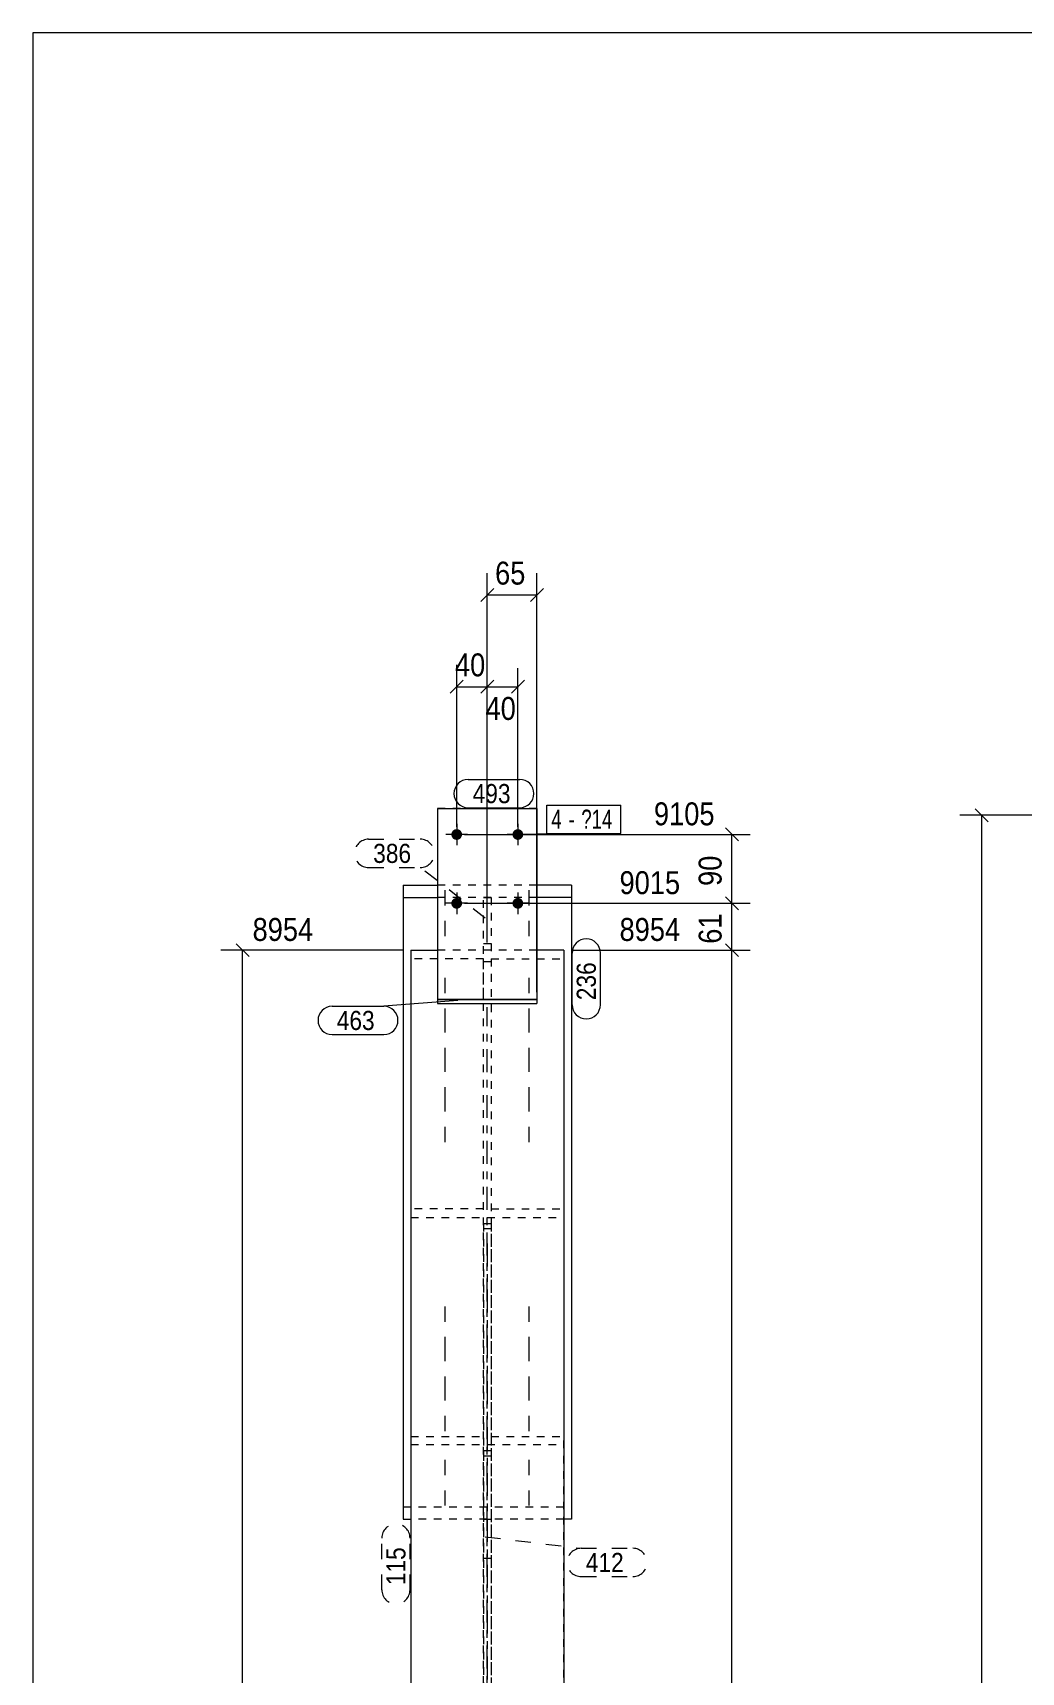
# Model space of a CAD drawing. Header units: millimetres. Extents: x 2 to 579, y 1 to 825.
# Drawn here: x 5 to 134.3, y 610.6 to 825 of the extents above; entities that cross this region are included whole.
import ezdxf

# ---------------------------------------------------------------- set-up
doc = ezdxf.new("R2010")
doc.units = ezdxf.units.MM
for name, pattern in [('XKITLINE00', [0]), ('XKITLINE01', [4, 1, -1, 1, -1]), ('XKITLINE02', [4, 2, -2]), ('XKITLINE03', [6, 3, -1, 1, -1])]:
    doc.linetypes.add(name, pattern=pattern)
for name, color, linetype, lineweight in [('Bolt', 3, 'Continuous', 0), ('BoltMark', 7, 'Continuous', 0), ('Dimensions', 7, 'Continuous', 0), ('DrawingSheet', 5, 'Continuous', 0), ('Part', 2, 'Continuous', 0), ('PartMark', 7, 'Continuous', 0)]:
    doc.layers.add(name, color=color, linetype=linetype, lineweight=lineweight)
doc.styles.add('ARIAL', font='ARIAL.TTF')
doc.styles.add('ARIAL_NARROW', font='ARIALN.TTF')

# ---------------------------------------------------------------- blocks, each defined once
blk = doc.blocks.new('*A33')
at = {"layer": 'Bolt', "color": 3, "linetype": 'XKITLINE02', "lineweight": 0}
for p, q in [((58.95, 706.87), (58.95, 713.43)), ((69.95, 706.87), (69.95, 713.43)), ((58.95, 695.41), (58.95, 701.97)), ((69.95, 695.41), (69.95, 701.97)), ((58.95, 690.26), (58.95, 696.81)), ((69.95, 690.26), (69.95, 696.81)), ((58.95, 685.1), (58.95, 691.66)), ((69.95, 685.1), (69.95, 691.66)), ((58.95, 679.94), (58.95, 686.5)), ((69.95, 679.94), (69.95, 686.5)), ((58.95, 652.45), (58.95, 659)), ((69.95, 652.45), (69.95, 659)), ((58.95, 647.29), (58.95, 653.85)), ((69.95, 647.29), (69.95, 653.85)), ((58.95, 642.13), (58.95, 648.69)), ((69.95, 642.13), (69.95, 648.69)), ((58.95, 632.39), (58.95, 638.95)), ((69.95, 632.39), (69.95, 638.95))]:
    blk.add_line(p, q, dxfattribs=at)
blk = doc.blocks.new('*A37')
at = {"layer": 'Bolt'}
for points in [[(60.48, 720.86), (60.52, 720.85), (60.55, 720.85), (60.59, 720.84), (60.62, 720.84), (60.65, 720.83), (60.69, 720.82), (60.72, 720.8), (60.75, 720.79), (60.78, 720.77), (60.81, 720.76), (60.84, 720.74), (60.87, 720.72), (60.89, 720.7), (60.92, 720.68), (60.94, 720.65), (60.97, 720.63), (60.99, 720.6), (61.01, 720.57), (61.03, 720.55), (61.05, 720.52), (61.07, 720.49), (61.08, 720.46), (61.1, 720.42), (61.11, 720.39), (61.12, 720.36), (61.13, 720.33), (61.14, 720.29), (61.14, 720.26), (61.15, 720.23), (61.15, 720.19), (61.15, 720.16), (61.15, 720.12), (61.15, 720.09), (61.14, 720.05), (61.14, 720.02), (61.13, 719.99), (61.12, 719.95), (61.11, 719.92), (61.1, 719.89), (61.08, 719.86), (61.07, 719.83), (61.05, 719.8), (61.03, 719.77), (61.01, 719.74), (60.99, 719.71), (60.97, 719.69), (60.94, 719.66), (60.92, 719.64), (60.89, 719.62), (60.87, 719.59), (60.84, 719.57), (60.81, 719.56), (60.78, 719.54), (60.75, 719.52), (60.72, 719.51), (60.69, 719.5), (60.65, 719.49), (60.62, 719.48), (60.59, 719.47), (60.55, 719.46), (60.52, 719.46), (60.48, 719.46), (60.45, 719.46), (60.42, 719.46), (60.38, 719.46), (60.35, 719.46), (60.31, 719.47), (60.28, 719.48), (60.25, 719.49), (60.21, 719.5), (60.18, 719.51), (60.15, 719.52), (60.12, 719.54), (60.09, 719.56), (60.06, 719.57), (60.03, 719.59), (60.01, 719.62), (59.98, 719.64), (59.96, 719.66), (59.93, 719.69), (59.91, 719.71), (59.89, 719.74), (59.87, 719.77), (59.85, 719.8), (59.83, 719.83), (59.82, 719.86), (59.8, 719.89), (59.79, 719.92), (59.78, 719.95), (59.77, 719.99), (59.76, 720.02), (59.76, 720.05), (59.75, 720.09), (59.75, 720.12), (59.75, 720.16), (59.75, 720.19), (59.75, 720.23), (59.76, 720.26), (59.76, 720.29), (59.77, 720.33), (59.78, 720.36), (59.79, 720.39), (59.8, 720.42), (59.82, 720.46), (59.83, 720.49), (59.85, 720.52), (59.87, 720.55), (59.89, 720.57), (59.91, 720.6), (59.93, 720.63), (59.96, 720.65), (59.98, 720.68), (60.01, 720.7), (60.03, 720.72), (60.06, 720.74), (60.09, 720.76), (60.12, 720.77), (60.15, 720.79), (60.18, 720.8), (60.21, 720.82), (60.25, 720.83), (60.28, 720.84), (60.31, 720.84), (60.35, 720.85), (60.38, 720.85), (60.42, 720.86), (60.45, 720.86)], [(60.48, 711.86), (60.52, 711.85), (60.55, 711.85), (60.59, 711.84), (60.62, 711.84), (60.65, 711.83), (60.69, 711.82), (60.72, 711.8), (60.75, 711.79), (60.78, 711.77), (60.81, 711.76), (60.84, 711.74), (60.87, 711.72), (60.89, 711.7), (60.92, 711.68), (60.94, 711.65), (60.97, 711.63), (60.99, 711.6), (61.01, 711.57), (61.03, 711.55), (61.05, 711.52), (61.07, 711.49), (61.08, 711.46), (61.1, 711.42), (61.11, 711.39), (61.12, 711.36), (61.13, 711.33), (61.14, 711.29), (61.14, 711.26), (61.15, 711.23), (61.15, 711.19), (61.15, 711.16), (61.15, 711.12), (61.15, 711.09), (61.14, 711.05), (61.14, 711.02), (61.13, 710.99), (61.12, 710.95), (61.11, 710.92), (61.1, 710.89), (61.08, 710.86), (61.07, 710.83), (61.05, 710.8), (61.03, 710.77), (61.01, 710.74), (60.99, 710.71), (60.97, 710.69), (60.94, 710.66), (60.92, 710.64), (60.89, 710.62), (60.87, 710.59), (60.84, 710.57), (60.81, 710.56), (60.78, 710.54), (60.75, 710.52), (60.72, 710.51), (60.69, 710.5), (60.65, 710.49), (60.62, 710.48), (60.59, 710.47), (60.55, 710.46), (60.52, 710.46), (60.48, 710.46), (60.45, 710.46), (60.42, 710.46), (60.38, 710.46), (60.35, 710.46), (60.31, 710.47), (60.28, 710.48), (60.25, 710.49), (60.21, 710.5), (60.18, 710.51), (60.15, 710.52), (60.12, 710.54), (60.09, 710.56), (60.06, 710.57), (60.03, 710.59), (60.01, 710.62), (59.98, 710.64), (59.96, 710.66), (59.93, 710.69), (59.91, 710.71), (59.89, 710.74), (59.87, 710.77), (59.85, 710.8), (59.83, 710.83), (59.82, 710.86), (59.8, 710.89), (59.79, 710.92), (59.78, 710.95), (59.77, 710.99), (59.76, 711.02), (59.76, 711.05), (59.75, 711.09), (59.75, 711.12), (59.75, 711.16), (59.75, 711.19), (59.75, 711.23), (59.76, 711.26), (59.76, 711.29), (59.77, 711.33), (59.78, 711.36), (59.79, 711.39), (59.8, 711.42), (59.82, 711.46), (59.83, 711.49), (59.85, 711.52), (59.87, 711.55), (59.89, 711.57), (59.91, 711.6), (59.93, 711.63), (59.96, 711.65), (59.98, 711.68), (60.01, 711.7), (60.03, 711.72), (60.06, 711.74), (60.09, 711.76), (60.12, 711.77), (60.15, 711.79), (60.18, 711.8), (60.21, 711.82), (60.25, 711.83), (60.28, 711.84), (60.31, 711.84), (60.35, 711.85), (60.38, 711.85), (60.42, 711.86), (60.45, 711.86)]]:
    blk.add_hatch(color=3, dxfattribs=at).paths.add_polyline_path(points, flags=17)
at = {"layer": 'Bolt', "color": 3, "linetype": 'XKITLINE00', "lineweight": 0}
for p, q in [((60.45, 721.56), (60.45, 718.76)), ((61.85, 720.16), (59.05, 720.16)), ((60.45, 712.56), (60.45, 709.76)), ((61.85, 711.16), (59.05, 711.16))]:
    blk.add_line(p, q, dxfattribs=at)
blk = doc.blocks.new('*A38')
at = {"layer": 'Bolt'}
for points in [[(68.48, 720.86), (68.52, 720.85), (68.55, 720.85), (68.59, 720.84), (68.62, 720.84), (68.65, 720.83), (68.69, 720.82), (68.72, 720.8), (68.75, 720.79), (68.78, 720.77), (68.81, 720.76), (68.84, 720.74), (68.87, 720.72), (68.89, 720.7), (68.92, 720.68), (68.94, 720.65), (68.97, 720.63), (68.99, 720.6), (69.01, 720.57), (69.03, 720.55), (69.05, 720.52), (69.07, 720.49), (69.08, 720.46), (69.1, 720.42), (69.11, 720.39), (69.12, 720.36), (69.13, 720.33), (69.14, 720.29), (69.14, 720.26), (69.15, 720.23), (69.15, 720.19), (69.15, 720.16), (69.15, 720.12), (69.15, 720.09), (69.14, 720.05), (69.14, 720.02), (69.13, 719.99), (69.12, 719.95), (69.11, 719.92), (69.1, 719.89), (69.08, 719.86), (69.07, 719.83), (69.05, 719.8), (69.03, 719.77), (69.01, 719.74), (68.99, 719.71), (68.97, 719.69), (68.94, 719.66), (68.92, 719.64), (68.89, 719.62), (68.87, 719.59), (68.84, 719.57), (68.81, 719.56), (68.78, 719.54), (68.75, 719.52), (68.72, 719.51), (68.69, 719.5), (68.65, 719.49), (68.62, 719.48), (68.59, 719.47), (68.55, 719.46), (68.52, 719.46), (68.48, 719.46), (68.45, 719.46), (68.42, 719.46), (68.38, 719.46), (68.35, 719.46), (68.31, 719.47), (68.28, 719.48), (68.25, 719.49), (68.21, 719.5), (68.18, 719.51), (68.15, 719.52), (68.12, 719.54), (68.09, 719.56), (68.06, 719.57), (68.03, 719.59), (68.01, 719.62), (67.98, 719.64), (67.96, 719.66), (67.93, 719.69), (67.91, 719.71), (67.89, 719.74), (67.87, 719.77), (67.85, 719.8), (67.83, 719.83), (67.82, 719.86), (67.8, 719.89), (67.79, 719.92), (67.78, 719.95), (67.77, 719.99), (67.76, 720.02), (67.76, 720.05), (67.75, 720.09), (67.75, 720.12), (67.75, 720.16), (67.75, 720.19), (67.75, 720.23), (67.76, 720.26), (67.76, 720.29), (67.77, 720.33), (67.78, 720.36), (67.79, 720.39), (67.8, 720.42), (67.82, 720.46), (67.83, 720.49), (67.85, 720.52), (67.87, 720.55), (67.89, 720.57), (67.91, 720.6), (67.93, 720.63), (67.96, 720.65), (67.98, 720.68), (68.01, 720.7), (68.03, 720.72), (68.06, 720.74), (68.09, 720.76), (68.12, 720.77), (68.15, 720.79), (68.18, 720.8), (68.21, 720.82), (68.25, 720.83), (68.28, 720.84), (68.31, 720.84), (68.35, 720.85), (68.38, 720.85), (68.42, 720.86), (68.45, 720.86)], [(68.48, 711.86), (68.52, 711.85), (68.55, 711.85), (68.59, 711.84), (68.62, 711.84), (68.65, 711.83), (68.69, 711.82), (68.72, 711.8), (68.75, 711.79), (68.78, 711.77), (68.81, 711.76), (68.84, 711.74), (68.87, 711.72), (68.89, 711.7), (68.92, 711.68), (68.94, 711.65), (68.97, 711.63), (68.99, 711.6), (69.01, 711.57), (69.03, 711.55), (69.05, 711.52), (69.07, 711.49), (69.08, 711.46), (69.1, 711.42), (69.11, 711.39), (69.12, 711.36), (69.13, 711.33), (69.14, 711.29), (69.14, 711.26), (69.15, 711.23), (69.15, 711.19), (69.15, 711.16), (69.15, 711.12), (69.15, 711.09), (69.14, 711.05), (69.14, 711.02), (69.13, 710.99), (69.12, 710.95), (69.11, 710.92), (69.1, 710.89), (69.08, 710.86), (69.07, 710.83), (69.05, 710.8), (69.03, 710.77), (69.01, 710.74), (68.99, 710.71), (68.97, 710.69), (68.94, 710.66), (68.92, 710.64), (68.89, 710.62), (68.87, 710.59), (68.84, 710.57), (68.81, 710.56), (68.78, 710.54), (68.75, 710.52), (68.72, 710.51), (68.69, 710.5), (68.65, 710.49), (68.62, 710.48), (68.59, 710.47), (68.55, 710.46), (68.52, 710.46), (68.48, 710.46), (68.45, 710.46), (68.42, 710.46), (68.38, 710.46), (68.35, 710.46), (68.31, 710.47), (68.28, 710.48), (68.25, 710.49), (68.21, 710.5), (68.18, 710.51), (68.15, 710.52), (68.12, 710.54), (68.09, 710.56), (68.06, 710.57), (68.03, 710.59), (68.01, 710.62), (67.98, 710.64), (67.96, 710.66), (67.93, 710.69), (67.91, 710.71), (67.89, 710.74), (67.87, 710.77), (67.85, 710.8), (67.83, 710.83), (67.82, 710.86), (67.8, 710.89), (67.79, 710.92), (67.78, 710.95), (67.77, 710.99), (67.76, 711.02), (67.76, 711.05), (67.75, 711.09), (67.75, 711.12), (67.75, 711.16), (67.75, 711.19), (67.75, 711.23), (67.76, 711.26), (67.76, 711.29), (67.77, 711.33), (67.78, 711.36), (67.79, 711.39), (67.8, 711.42), (67.82, 711.46), (67.83, 711.49), (67.85, 711.52), (67.87, 711.55), (67.89, 711.57), (67.91, 711.6), (67.93, 711.63), (67.96, 711.65), (67.98, 711.68), (68.01, 711.7), (68.03, 711.72), (68.06, 711.74), (68.09, 711.76), (68.12, 711.77), (68.15, 711.79), (68.18, 711.8), (68.21, 711.82), (68.25, 711.83), (68.28, 711.84), (68.31, 711.84), (68.35, 711.85), (68.38, 711.85), (68.42, 711.86), (68.45, 711.86)]]:
    blk.add_hatch(color=3, dxfattribs=at).paths.add_polyline_path(points, flags=17)
at = {"layer": 'Bolt', "color": 3, "linetype": 'XKITLINE00', "lineweight": 0}
for p, q in [((68.45, 721.56), (68.45, 718.76)), ((69.85, 720.16), (67.05, 720.16)), ((68.45, 712.56), (68.45, 709.76)), ((69.85, 711.16), (67.05, 711.16))]:
    blk.add_line(p, q, dxfattribs=at)
blk = doc.blocks.new('*A43')
at = {"layer": 'Part', "color": 2, "linetype": 'XKITLINE00', "lineweight": 0}
for p, q in [((53.45, 713.55), (57.95, 713.55)), ((53.45, 713.55), (53.45, 630.61)), ((53.45, 711.91), (57.95, 711.91)), ((75.45, 713.55), (70.95, 713.55)), ((75.45, 711.91), (70.95, 711.91)), ((75.45, 713.55), (75.45, 630.61)), ((53.45, 630.61), (54.45, 630.61)), ((75.45, 630.61), (74.45, 630.61))]:
    blk.add_line(p, q, dxfattribs=at)
at = {"layer": 'Part', "color": 7, "linetype": 'XKITLINE01', "lineweight": 0}
for p, q in [((70.95, 713.55), (57.95, 713.55)), ((70.95, 711.91), (57.95, 711.91)), ((53.45, 632.25), (75.45, 632.25)), ((74.45, 630.61), (54.45, 630.61))]:
    blk.add_line(p, q, dxfattribs=at)
blk = doc.blocks.new('*A44')
at = {"layer": 'Part', "color": 2, "linetype": 'XKITLINE00', "lineweight": 0}
for p, q in [((54.45, 705.04), (57.95, 705.04)), ((54.45, 705.04), (54.45, 173.09)), ((74.45, 705.04), (70.95, 705.04)), ((74.45, 705.04), (74.45, 173.09))]:
    blk.add_line(p, q, dxfattribs=at)
at = {"layer": 'Part', "color": 7, "linetype": 'XKITLINE01', "lineweight": 0}
for p, q in [((63.95, 703.92), (54.45, 703.92)), ((70.95, 705.04), (57.95, 705.04)), ((63.95, 173.09), (63.95, 703.92)), ((64.95, 703.92), (64.95, 173.09)), ((64.95, 703.92), (74.45, 703.92)), ((63.95, 671.21), (54.45, 671.21)), ((64.95, 671.21), (74.45, 671.21)), ((54.45, 670.09), (74.45, 670.09))]:
    blk.add_line(p, q, dxfattribs=at)
at = {"layer": 'Part', "color": 7, "linetype": 'XKITLINE03', "lineweight": 0}
blk.add_line((64.45, 173.09), (64.45, 697.56), dxfattribs=at)
blk = doc.blocks.new('*A47')
at = {"layer": 'Part', "color": 2, "linetype": 'XKITLINE00', "lineweight": 0}
for p, q in [((57.95, 698.56), (70.95, 698.56)), ((57.95, 698.56), (57.95, 698.06)), ((57.95, 698.06), (70.95, 698.06)), ((70.95, 698.56), (70.95, 698.06))]:
    blk.add_line(p, q, dxfattribs=at)
blk = doc.blocks.new('*A48')
at = {"layer": 'Part', "color": 7, "linetype": 'XKITLINE01', "lineweight": 0}
for p, q in [((63.95, 698.56), (63.95, 711.91)), ((63.95, 711.91), (64.95, 711.91)), ((64.95, 711.91), (64.95, 698.56)), ((63.95, 705.89), (64.95, 705.89)), ((63.95, 703.54), (64.95, 703.54)), ((63.95, 698.56), (64.95, 698.56)), ((64.95, 698.56), (63.95, 698.56))]:
    blk.add_line(p, q, dxfattribs=at)
blk = doc.blocks.new('*A51')
at = {"layer": 'Part', "color": 2, "linetype": 'XKITLINE00', "lineweight": 0}
for p, q in [((57.95, 723.56), (70.95, 723.56)), ((57.95, 723.56), (57.95, 698.56)), ((70.95, 723.56), (70.95, 698.56)), ((70.95, 698.56), (57.95, 698.56))]:
    blk.add_line(p, q, dxfattribs=at)
at = {"layer": 'Part', "color": 7, "linetype": 'XKITLINE01', "lineweight": 0}
for p, q in [((70.95, 723.56), (57.95, 723.56)), ((57.95, 698.56), (70.95, 698.56))]:
    blk.add_line(p, q, dxfattribs=at)
blk = doc.blocks.new('*A59')
at = {"layer": 'Part', "color": 7, "linetype": 'XKITLINE01', "lineweight": 0}
for p, q in [((63.95, 669.26), (63.95, 270.09)), ((64.95, 669.24), (63.95, 669.26)), ((64.95, 669.24), (64.95, 270.09)), ((63.95, 668.62), (64.95, 668.62)), ((54.45, 641.44), (54.45, 269.91)), ((54.45, 641.44), (63.95, 641.44)), ((64.95, 641.44), (74.45, 641.44)), ((74.45, 269.91), (74.45, 641.44)), ((54.45, 640.4), (74.45, 640.4))]:
    blk.add_line(p, q, dxfattribs=at)
at = {"layer": 'Part', "color": 7, "linetype": 'XKITLINE03', "lineweight": 0}
blk.add_line((64.45, 666.66), (64.45, 473.47), dxfattribs=at)
blk = doc.blocks.new('*A60')
at = {"layer": 'Part', "color": 7, "linetype": 'XKITLINE01', "lineweight": 0}
for p, q in [((64.95, 639.54), (63.95, 639.54)), ((63.95, 639.54), (63.95, 625.49)), ((63.95, 638.91), (64.95, 638.91)), ((64.95, 639.54), (64.95, 625.49)), ((63.95, 630.61), (64.95, 630.61)), ((64.95, 625.49), (63.95, 625.49))]:
    blk.add_line(p, q, dxfattribs=at)
blk = doc.blocks.new('*A84')
at = {"layer": 'DrawingSheet', "color": 5, "linetype": 'XKITLINE00', "lineweight": 0}
for p, q in [((579, 825), (5, 825)), ((5, 825), (5, 5))]:
    blk.add_line(p, q, dxfattribs=at)
blk = doc.blocks.new('*A92')
at = {"layer": 'Dimensions', "color": 7, "linetype": 'XKITLINE00', "lineweight": 0}
for p, q in [((187.32, 722.68), (126.28, 722.68)), ((128.28, 723.53), (129.98, 721.83)), ((129.13, 72.61), (129.13, 722.68))]:
    blk.add_line(p, q, dxfattribs=at)
at = {"layer": 'Dimensions', "color": 3}
blk.add_point((129.13, 722.68), dxfattribs=at)
blk = doc.blocks.new('*A141')
at = {"layer": 'Dimensions', "color": 7, "linetype": 'XKITLINE00', "lineweight": 0}
for p, q in [((95.6, 705.88), (97.3, 704.19)), ((75.45, 705.04), (98.85, 705.04)), ((96.45, 314.8), (96.45, 705.04))]:
    blk.add_line(p, q, dxfattribs=at)
at = {"layer": 'Dimensions', "color": 3}
blk.add_point((96.45, 705.04), dxfattribs=at)
at = {"layer": 'Dimensions', "color": 3, "style": 'ARIAL', "width": 0.85}
blk.add_text('8954', height=3, dxfattribs=at).set_placement((81.75, 706.24))
blk = doc.blocks.new('*A142')
at = {"layer": 'Dimensions', "color": 7, "linetype": 'XKITLINE00', "lineweight": 0}
for p, q in [((31.6, 705.88), (33.3, 704.19)), ((53.45, 705.04), (29.6, 705.04)), ((32.45, 269.09), (32.45, 705.04))]:
    blk.add_line(p, q, dxfattribs=at)
at = {"layer": 'Dimensions', "color": 3}
blk.add_point((32.45, 705.04), dxfattribs=at)
at = {"layer": 'Dimensions', "color": 3, "style": 'ARIAL', "width": 0.85}
blk.add_text('8954', height=3, dxfattribs=at).set_placement((33.75, 706.24))
blk = doc.blocks.new('*A143')
at = {"layer": 'Dimensions', "color": 7, "linetype": 'XKITLINE00', "lineweight": 0}
for p, q in [((64.45, 706.04), (64.45, 741.89)), ((68.45, 721.16), (68.45, 741.89)), ((65.3, 740.34), (63.6, 738.64)), ((69.3, 740.34), (67.6, 738.64)), ((64.45, 739.49), (68.45, 739.49))]:
    blk.add_line(p, q, dxfattribs=at)
at = {"layer": 'Dimensions', "color": 3}
for p in [(64.45, 739.49), (68.45, 739.49)]:
    blk.add_point(p, dxfattribs=at)
at = {"layer": 'Dimensions', "color": 3, "style": 'ARIAL', "width": 0.85}
blk.add_text('40', height=3, dxfattribs=at).set_placement((64.22, 735.14))
blk = doc.blocks.new('*A147')
at = {"layer": 'BoltMark', "color": 7, "linetype": 'XKITLINE00', "lineweight": 0}
for p, q in [((72.22, 724.01), (81.91, 724.01)), ((72.22, 720.31), (72.22, 724.01)), ((81.91, 720.31), (81.91, 724.01)), ((68.45, 720.16), (72.22, 720.31)), ((72.22, 720.31), (81.91, 720.31))]:
    blk.add_line(p, q, dxfattribs=at)
at = {"layer": 'BoltMark', "color": 3, "style": 'ARIAL_NARROW', "width": 0.85}
for s, p in [('4', (72.82, 720.91)), ('?14', (76.75, 720.91)), ('-', (75.09, 720.91))]:
    blk.add_text(s, height=2.5, dxfattribs=at).set_placement(p)
blk = doc.blocks.new('*A149')
at = {"layer": 'PartMark', "color": 7, "linetype": 'XKITLINE02', "lineweight": 0}
for p, q in [((64.18, 628.33), (76.74, 626.81)), ((76.74, 626.81), (83.5, 626.81)), ((76.74, 623.11), (83.5, 623.11))]:
    blk.add_line(p, q, dxfattribs=at)
for centre, start, end in [((76.74, 624.96), 90, 270), ((83.5, 624.96), 270, 90)]:
    blk.add_arc(centre, 1.85, start, end, dxfattribs=at)
at = {"layer": 'PartMark', "color": 3, "style": 'ARIAL', "width": 0.85}
blk.add_text('412', height=2.5, dxfattribs=at).set_placement((77.34, 623.71))
blk = doc.blocks.new('*A150')
at = {"layer": 'PartMark', "color": 7, "linetype": 'XKITLINE02', "lineweight": 0}
for p, q in [((50.65, 621.39), (50.65, 628.15)), ((54.35, 621.39), (54.35, 628.15))]:
    blk.add_line(p, q, dxfattribs=at)
for centre, start, end in [((52.5, 628.15), 0, 180), ((52.5, 621.39), 180, 0)]:
    blk.add_arc(centre, 1.85, start, end, dxfattribs=at)
at = {"layer": 'PartMark', "color": 3, "style": 'ARIAL', "width": 0.85}
blk.add_text('115', height=2.5, rotation=90.0002, dxfattribs=at).set_placement((53.75, 621.99))
blk = doc.blocks.new('*A156')
at = {"layer": 'PartMark', "color": 7, "linetype": 'XKITLINE00', "lineweight": 0}
for p, q in [((61.94, 727.36), (68.7, 727.36)), ((61.94, 723.66), (68.7, 723.66))]:
    blk.add_line(p, q, dxfattribs=at)
for centre, start, end in [((61.94, 725.51), 90, 270), ((68.7, 725.51), 270, 90)]:
    blk.add_arc(centre, 1.85, start, end, dxfattribs=at)
at = {"layer": 'PartMark', "color": 3, "style": 'ARIAL', "width": 0.85}
blk.add_text('493', height=2.5, dxfattribs=at).set_placement((62.54, 724.26))
blk = doc.blocks.new('*A157')
at = {"layer": 'PartMark', "color": 7, "linetype": 'XKITLINE02', "lineweight": 0}
for p, q in [((48.93, 719.54), (55.69, 719.54)), ((48.93, 715.84), (55.69, 715.84)), ((64.18, 709.21), (55.69, 715.84))]:
    blk.add_line(p, q, dxfattribs=at)
for centre, start, end in [((48.93, 717.69), 90, 270), ((55.69, 717.69), 270, 90)]:
    blk.add_arc(centre, 1.85, start, end, dxfattribs=at)
at = {"layer": 'PartMark', "color": 3, "style": 'ARIAL', "width": 0.85}
blk.add_text('386', height=2.5, dxfattribs=at).set_placement((49.53, 716.44))
blk = doc.blocks.new('*A158')
at = {"layer": 'PartMark', "color": 7, "linetype": 'XKITLINE00', "lineweight": 0}
for p, q in [((44.16, 697.69), (50.92, 697.69)), ((60.58, 698.43), (50.92, 697.69)), ((44.16, 693.99), (50.92, 693.99))]:
    blk.add_line(p, q, dxfattribs=at)
for centre, start, end in [((44.16, 695.84), 90, 270), ((50.92, 695.84), 270, 90)]:
    blk.add_arc(centre, 1.85, start, end, dxfattribs=at)
at = {"layer": 'PartMark', "color": 3, "style": 'ARIAL', "width": 0.85}
blk.add_text('463', height=2.5, dxfattribs=at).set_placement((44.76, 694.59))
blk = doc.blocks.new('*A160')
at = {"layer": 'PartMark', "color": 7, "linetype": 'XKITLINE00', "lineweight": 0}
for p, q in [((75.55, 697.89), (75.55, 704.66)), ((79.25, 697.89), (79.25, 704.66))]:
    blk.add_line(p, q, dxfattribs=at)
for centre, start, end in [((77.4, 704.66), 0, 180), ((77.4, 697.89), 180, 0)]:
    blk.add_arc(centre, 1.85, start, end, dxfattribs=at)
at = {"layer": 'PartMark', "color": 3, "style": 'ARIAL', "width": 0.85}
blk.add_text('236', height=2.5, rotation=90.0002, dxfattribs=at).set_placement((78.65, 698.49))
blk = doc.blocks.new('*A172')
at = {"layer": 'Dimensions', "color": 7, "linetype": 'XKITLINE00', "lineweight": 0}
for p, q in [((95.6, 712.01), (97.3, 710.31)), ((61.45, 711.16), (98.85, 711.16)), ((96.45, 705.04), (96.45, 711.16)), ((95.6, 705.88), (97.3, 704.19)), ((75.45, 705.04), (98.85, 705.04))]:
    blk.add_line(p, q, dxfattribs=at)
at = {"layer": 'Dimensions', "color": 3}
for p in [(96.45, 711.16), (96.45, 705.04)]:
    blk.add_point(p, dxfattribs=at)
at = {"layer": 'Dimensions', "color": 3, "style": 'ARIAL', "width": 0.85}
blk.add_text('9015', height=3, dxfattribs=at).set_placement((81.75, 712.36))
blk.add_text('61', height=3, rotation=90.0002, dxfattribs=at).set_placement((95.1, 705.87))
blk = doc.blocks.new('*A173')
at = {"layer": 'Dimensions', "color": 7, "linetype": 'XKITLINE00', "lineweight": 0}
for p, q in [((95.6, 721.01), (97.3, 719.31)), ((61.45, 720.16), (98.85, 720.16)), ((96.45, 711.16), (96.45, 720.16)), ((95.6, 712.01), (97.3, 710.31)), ((61.45, 711.16), (98.85, 711.16))]:
    blk.add_line(p, q, dxfattribs=at)
at = {"layer": 'Dimensions', "color": 3}
for p in [(96.45, 720.16), (96.45, 711.16)]:
    blk.add_point(p, dxfattribs=at)
at = {"layer": 'Dimensions', "color": 3, "style": 'ARIAL', "width": 0.85}
blk.add_text('9105', height=3, dxfattribs=at).set_placement((86.25, 721.36))
blk.add_text('90', height=3, rotation=90.0002, dxfattribs=at).set_placement((95.1, 713.43))
blk = doc.blocks.new('*A174')
at = {"layer": 'Dimensions', "color": 7, "linetype": 'XKITLINE00', "lineweight": 0}
for p, q in [((64.45, 706.04), (64.45, 754.34)), ((70.95, 699.56), (70.95, 754.34)), ((65.3, 752.34), (63.6, 750.64)), ((64.45, 751.49), (70.95, 751.49)), ((71.8, 752.34), (70.1, 750.64))]:
    blk.add_line(p, q, dxfattribs=at)
at = {"layer": 'Dimensions', "color": 3}
for p in [(64.45, 751.49), (70.95, 751.49)]:
    blk.add_point(p, dxfattribs=at)
at = {"layer": 'Dimensions', "color": 3, "style": 'ARIAL', "width": 0.85}
blk.add_text('65', height=3, dxfattribs=at).set_placement((65.47, 752.84))
blk = doc.blocks.new('*A175')
at = {"layer": 'Dimensions', "color": 7, "linetype": 'XKITLINE00', "lineweight": 0}
for p, q in [((60.45, 721.16), (60.45, 742.34)), ((64.45, 706.04), (64.45, 742.34)), ((61.3, 740.34), (59.6, 738.64)), ((65.3, 740.34), (63.6, 738.64)), ((60.45, 739.49), (64.45, 739.49))]:
    blk.add_line(p, q, dxfattribs=at)
at = {"layer": 'Dimensions', "color": 3}
for p in [(60.45, 739.49), (64.45, 739.49)]:
    blk.add_point(p, dxfattribs=at)
at = {"layer": 'Dimensions', "color": 3, "style": 'ARIAL', "width": 0.85}
blk.add_text('40', height=3, dxfattribs=at).set_placement((60.22, 740.84))

msp = doc.modelspace()

# ---------------------------------------------------------------- block references
at = {"lineweight": 0}
for name in ['*A84', '*A174', '*A175', '*A143', '*A156', '*A51', '*A173', '*A147', '*A92', '*A37', '*A38', '*A157', '*A172', '*A43', '*A33', '*A48', '*A142', '*A141', '*A160', '*A158', '*A47', '*A59', '*A60', '*A150', '*A149']:
    msp.add_blockref(name, (0, 0), dxfattribs=at)
at = {"layer": 'Part', "lineweight": 0}
msp.add_blockref('*A44', (0, 0), dxfattribs=at)

doc.saveas('drawing.dxf')
